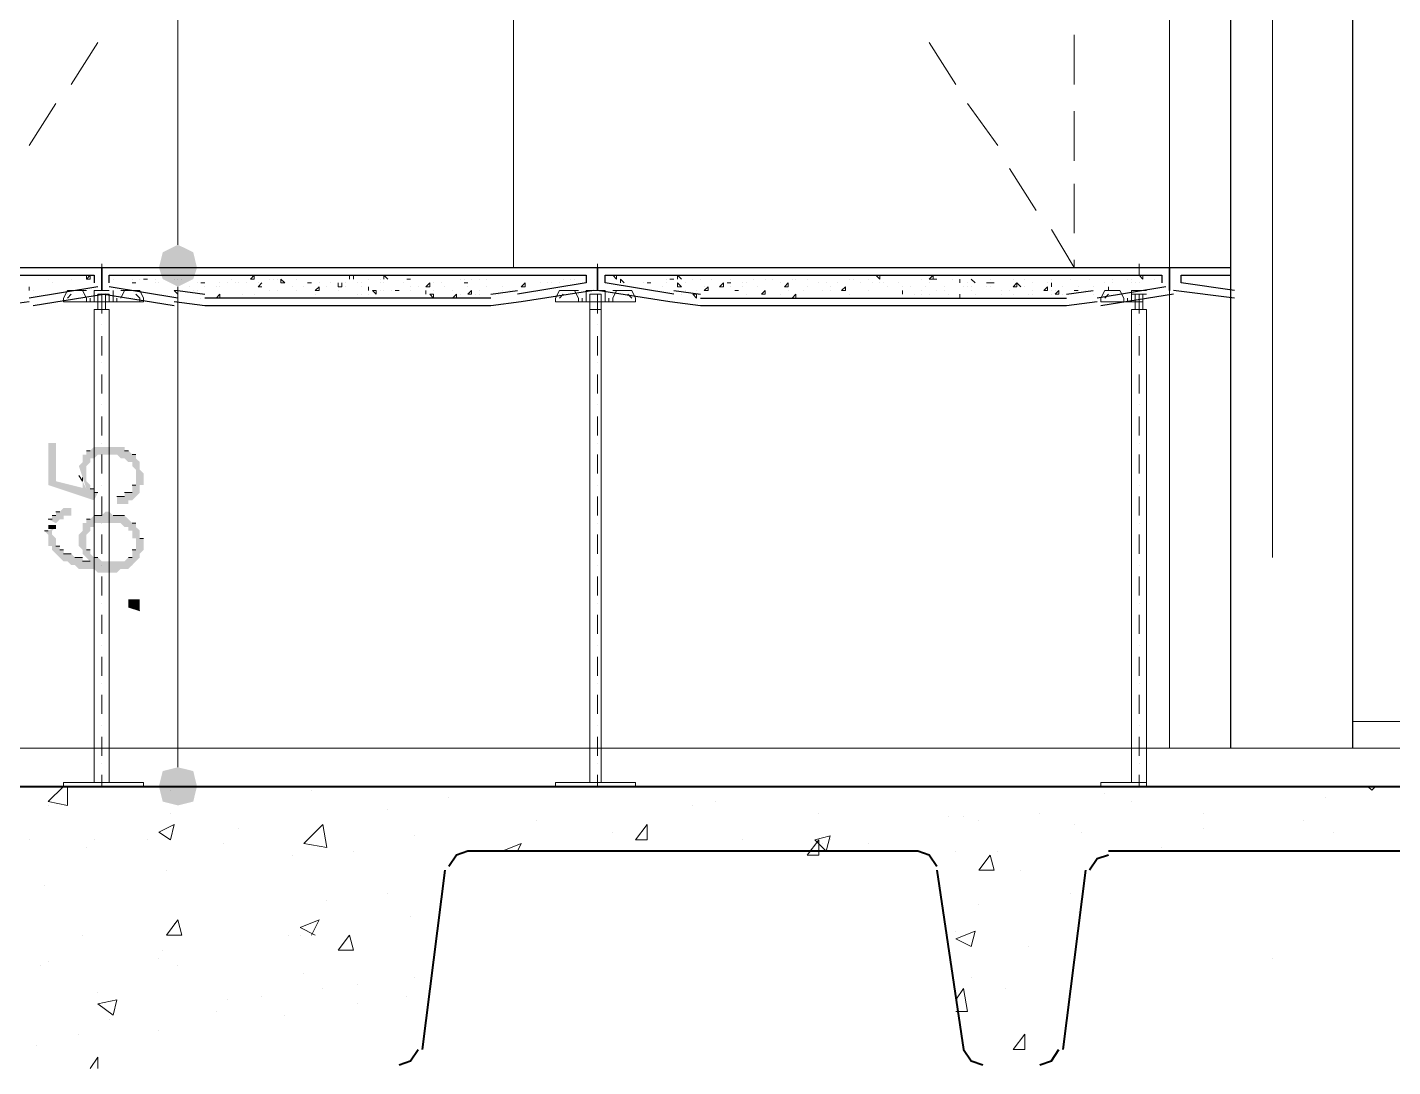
# Model space of a CAD drawing. Header units: millimetres. Extents: x 182 to 575, y -105 to 95.
# Drawn here: x 291.778 to 293.483, y 69.309 to 70.606 of the extents above; entities that cross this region are included whole.
import ezdxf

# ---------------------------------------------------------------- set-up
doc = ezdxf.new("R2010")
doc.units = ezdxf.units.MM
doc.header["$MEASUREMENT"] = 0
doc.layers.add('PDF_Geometry', color=7, linetype='Continuous')
doc.layers.add('PDF_Solid Fills', color=7, linetype='Continuous')

msp = doc.modelspace()

# ---------------------------------------------------------------- hatches: boundary and pattern name
at = {"layer": 'PDF_Solid Fills', "transparency": 33554559}
for points in [[(291.985, 70.3253), (291.9659, 70.3348), (291.9469, 70.3253), (291.9421, 70.3062), (291.9469, 70.292), (291.9659, 70.2824), (291.985, 70.292), (291.9897, 70.3062)], [(291.8516, 70.0301), (291.8469, 70.0396), (291.8469, 70.0312), (291.8135, 70.0396), (291.8135, 70.0872), (291.804, 70.0872), (291.804, 70.0348), (291.8612, 70.0158), (291.8659, 70.0253), (291.8612, 70.0253), (291.8612, 70.0301), (291.8564, 70.0301), (291.8564, 70.0348), (291.8516, 70.0396), (291.8516, 70.0586), (291.8564, 70.0634), (291.8564, 70.0681), (291.8612, 70.0681), (291.8659, 70.0729), (291.8897, 70.0729), (291.8945, 70.0681), (291.8992, 70.0681), (291.904, 70.0634), (291.9088, 70.0634), (291.9088, 70.0586), (291.9135, 70.0539), (291.9135, 70.0348), (291.9088, 70.0348), (291.9088, 70.0253), (291.8992, 70.0253), (291.8992, 70.0205), (291.8897, 70.0205), (291.8897, 70.011), (291.904, 70.011), (291.904, 70.0158), (291.9088, 70.0158), (291.9183, 70.0253), (291.9183, 70.0348), (291.9231, 70.0348), (291.9231, 70.0491), (291.9183, 70.0539), (291.9183, 70.0634), (291.9135, 70.0681), (291.9135, 70.0729), (291.9088, 70.0729), (291.904, 70.0777), (291.8992, 70.0777), (291.8992, 70.0824), (291.8612, 70.0824), (291.8564, 70.0777), (291.8516, 70.0777), (291.8516, 70.0729), (291.8469, 70.0729), (291.8469, 70.0634), (291.8421, 70.0586)], [(291.8088, 69.992), (291.804, 69.992), (291.8135, 69.9872), (291.8183, 69.992), (291.8231, 69.992), (291.8231, 69.9967), (291.8326, 69.9967), (291.8326, 70.0062), (291.8231, 70.0062), (291.8183, 70.0015), (291.8135, 70.0015), (291.8135, 69.9967), (291.8088, 69.9967)], [(291.904, 69.8824), (291.9183, 69.8777), (291.9183, 69.892), (291.904, 69.892)], [(291.9659, 69.6348), (291.985, 69.6396), (291.9897, 69.6586), (291.985, 69.6777), (291.9659, 69.6824), (291.9469, 69.6777), (291.9421, 69.6586), (291.9469, 69.6396)]]:
    msp.add_hatch(color=256, dxfattribs=at).paths.add_polyline_path(points)
h = msp.add_hatch(color=256, dxfattribs=at)
h.paths.add_polyline_path([(291.8516, 69.9539), (291.8516, 69.9729), (291.8564, 69.9777), (291.8564, 69.9824), (291.8612, 69.9824), (291.8612, 69.9872), (291.8945, 69.9872), (291.8992, 69.9824), (291.904, 69.9824), (291.904, 69.9777), (291.9088, 69.9777), (291.9088, 69.9681), (291.9135, 69.9681), (291.9135, 69.9539), (291.9088, 69.9539), (291.9088, 69.9443), (291.904, 69.9443), (291.8992, 69.9396), (291.8707, 69.9396), (291.8659, 69.9443), (291.8612, 69.9443), (291.8564, 69.9491), (291.8564, 69.9539)])
h.paths.add_polyline_path([(291.8469, 69.9777), (291.8421, 69.9729), (291.8421, 69.9586), (291.8469, 69.9539), (291.8469, 69.9491), (291.8516, 69.9443), (291.8564, 69.9396), (291.8469, 69.9396), (291.8469, 69.9443), (291.8373, 69.9443), (291.8326, 69.9491), (291.8231, 69.9491), (291.8231, 69.9539), (291.8183, 69.9539), (291.8183, 69.9586), (291.8135, 69.9586), (291.8135, 69.9681), (291.8088, 69.9729), (291.8088, 69.9777), (291.8135, 69.9824), (291.804, 69.9777), (291.7992, 69.9777), (291.804, 69.9729), (291.804, 69.9586), (291.8088, 69.9586), (291.8088, 69.9539), (291.8135, 69.9491), (291.8183, 69.9443), (291.8231, 69.9396), (291.8278, 69.9396), (291.8326, 69.9348), (291.8373, 69.9348), (291.8421, 69.9301), (291.8612, 69.9301), (291.8659, 69.9253), (291.8897, 69.9253), (291.8945, 69.9301), (291.904, 69.9301), (291.9088, 69.9348), (291.9135, 69.9396), (291.9183, 69.9443), (291.9183, 69.9491), (291.9231, 69.9539), (291.9231, 69.9681), (291.9183, 69.9681), (291.9183, 69.9777), (291.9135, 69.9824), (291.9135, 69.9872), (291.9088, 69.9872), (291.904, 69.992), (291.8992, 69.9967), (291.885, 69.9967), (291.8802, 70.0015), (291.8754, 70.0015), (291.8707, 69.9967), (291.8612, 69.9967), (291.8564, 69.992), (291.8516, 69.992), (291.8516, 69.9872), (291.8469, 69.9872)], flags=0)

# ---------------------------------------------------------------- linework, layer by layer
at = {"layer": 'PDF_Geometry', "lineweight": 13}
for points in [[(293.204, 73.3586), (293.204, 69.7062)], [(291.9659, 70.3348), (291.9659, 70.3586), (291.9659, 73.1586), (291.9659, 73.1824), (291.9659, 73.1586), (291.9659, 73.1062)], [(293.3326, 69.9443), (293.3326, 70.9443)], [(293.085, 70.5967), (293.085, 70.5348)], [(291.8326, 70.5348), (291.8659, 70.5872)], [(292.9373, 70.5348), (292.904, 70.5872)], [(291.7802, 70.4586), (291.8135, 70.511)], [(292.9897, 70.4586), (292.9516, 70.511)], [(293.085, 70.5015), (293.085, 70.4396)], [(293.0373, 70.3777), (293.004, 70.4301)], [(293.085, 70.411), (293.085, 70.3491)], [(293.085, 70.3158), (293.085, 70.3062), (293.0564, 70.3539)], [(291.8135, 70.3062), (292.0659, 70.3062)], [(291.8707, 70.311), (291.8707, 70.2967)], [(292.1897, 70.3062), (292.4373, 70.3062)], [(292.4897, 70.311), (292.4897, 70.2967)], [(292.5659, 70.3062), (292.8135, 70.3062)], [(292.9373, 70.3062), (293.204, 70.3062)], [(293.1659, 70.311), (293.1659, 70.2967)], [(291.7802, 70.2967), (291.7802, 70.2967)], [(291.7802, 70.2967), (291.7802, 70.2967)], [(291.804, 70.2967), (291.804, 70.2967)], [(291.804, 70.292), (291.804, 70.292)], [(291.8183, 70.2967), (291.8183, 70.2967)], [(291.8326, 70.2967), (291.8326, 70.2967)], [(291.8326, 70.292), (291.8326, 70.292)], [(291.8373, 70.2967), (291.8373, 70.2967)], [(291.8516, 70.2967), (291.8516, 70.292), (291.8564, 70.2967)], [(291.8564, 70.2967), (291.8564, 70.2967)], [(291.8612, 70.292), (291.8612, 70.292)], [(291.885, 70.2967), (291.885, 70.2967)], [(291.885, 70.292), (291.885, 70.292)], [(291.904, 70.2967), (291.904, 70.2967)], [(291.9088, 70.292), (291.9088, 70.292)], [(291.9183, 70.292), (291.9183, 70.292)], [(291.9278, 70.292), (291.9278, 70.292)], [(291.9373, 70.292), (291.9373, 70.292)], [(291.9469, 70.2967), (291.9469, 70.2967)], [(291.9516, 70.2967), (291.9516, 70.2967)], [(291.9612, 70.292), (291.9612, 70.292)], [(291.9659, 70.292), (291.9659, 70.292)], [(291.9707, 70.292), (291.9707, 70.292)], [(291.9802, 70.2967), (291.9802, 70.2967)], [(291.985, 70.2967), (291.985, 70.2967)], [(292.0088, 70.2967), (292.0088, 70.2967)], [(292.0231, 70.2967), (292.0231, 70.2967)], [(292.0231, 70.2967), (292.0231, 70.2967)], [(292.0278, 70.2967), (292.0231, 70.2967)], [(292.0326, 70.292), (292.0326, 70.292)], [(292.0612, 70.292), (292.0612, 70.292)], [(292.0612, 70.292), (292.0612, 70.292)], [(292.0802, 70.292), (292.0802, 70.292)], [(292.085, 70.292), (292.085, 70.292)], [(292.0897, 70.292), (292.0897, 70.292)], [(292.0945, 70.2967), (292.0945, 70.2967)], [(292.104, 70.2967), (292.104, 70.2967)], [(292.1088, 70.2967), (292.1088, 70.2967)], [(292.1088, 70.2967), (292.1088, 70.2967)], [(292.1088, 70.2967), (292.1088, 70.2967)], [(292.1135, 70.2967), (292.1135, 70.2967)], [(292.1135, 70.292), (292.1135, 70.292)], [(292.1802, 70.292), (292.1802, 70.2967), (292.185, 70.2967), (292.185, 70.292)], [(292.204, 70.292), (292.204, 70.292)], [(292.2183, 70.2967), (292.2183, 70.2967)], [(292.2183, 70.292), (292.2183, 70.292)], [(292.2231, 70.292), (292.2231, 70.2967), (292.2278, 70.292)], [(292.2231, 70.292), (292.2231, 70.292)], [(292.2373, 70.2967), (292.2373, 70.2967)], [(292.2421, 70.2967), (292.2421, 70.2967)], [(292.2516, 70.292), (292.2516, 70.292)], [(292.2564, 70.292), (292.2564, 70.292)], [(292.2802, 70.2967), (292.2802, 70.2967)], [(292.3183, 70.292), (292.3183, 70.292)], [(292.3183, 70.292), (292.3183, 70.292)], [(292.3231, 70.292), (292.3231, 70.292)], [(292.3326, 70.292), (292.3326, 70.292)], [(292.3421, 70.292), (292.3421, 70.292)], [(292.3516, 70.2967), (292.3516, 70.2967)], [(292.3516, 70.292), (292.3516, 70.292)], [(292.3707, 70.2967), (292.3707, 70.2967)], [(292.3802, 70.2967), (292.3802, 70.2967)], [(292.4135, 70.2967), (292.4135, 70.2967)], [(292.4421, 70.2967), (292.4421, 70.2967)], [(292.4421, 70.2967), (292.4421, 70.2967)], [(292.4469, 70.2967), (292.4469, 70.2967)], [(292.4469, 70.2967), (292.4469, 70.2967)], [(292.4469, 70.292), (292.4469, 70.292)], [(292.4564, 70.292), (292.4564, 70.292)], [(292.4612, 70.292), (292.4612, 70.292)], [(292.4707, 70.2967), (292.4707, 70.2967)], [(292.5088, 70.2967), (292.5088, 70.2967)], [(292.5183, 70.2872), (292.5183, 70.292), (292.5231, 70.2872)], [(292.5373, 70.2967), (292.5373, 70.2967)], [(292.5754, 70.2967), (292.5754, 70.2967)], [(292.5754, 70.292), (292.5754, 70.292)], [(292.585, 70.292), (292.585, 70.292)], [(292.5897, 70.292), (292.5897, 70.2967), (292.5945, 70.292)], [(292.5897, 70.292), (292.5897, 70.292)], [(292.5993, 70.2967), (292.5993, 70.2967)], [(292.604, 70.2967), (292.604, 70.2967)], [(292.6088, 70.292), (292.6088, 70.292)], [(292.6183, 70.292), (292.6183, 70.292)], [(292.6278, 70.2967), (292.6278, 70.2967)], [(292.6326, 70.292), (292.6326, 70.292)], [(292.6373, 70.2967), (292.6373, 70.2967)], [(292.6564, 70.292), (292.6564, 70.292)], [(292.685, 70.292), (292.685, 70.292)], [(292.6992, 70.292), (292.6992, 70.292)], [(292.6992, 70.292), (292.6992, 70.292)], [(292.7088, 70.292), (292.7088, 70.292)], [(292.7278, 70.2967), (292.7278, 70.2967)], [(292.7278, 70.2967), (292.7278, 70.2967)], [(292.7326, 70.292), (292.7326, 70.292)], [(292.7373, 70.292), (292.7373, 70.292)], [(292.7516, 70.292), (292.7516, 70.292)], [(292.7707, 70.2967), (292.7707, 70.2967)], [(292.785, 70.2967), (292.785, 70.2967)], [(292.804, 70.292), (292.804, 70.292)], [(292.8088, 70.292), (292.8088, 70.292)], [(292.8278, 70.292), (292.8278, 70.292)], [(292.8373, 70.2967), (292.8373, 70.2967)], [(292.8373, 70.2967), (292.8373, 70.2967)], [(292.8564, 70.2967), (292.8564, 70.2967)], [(292.8707, 70.2967), (292.8707, 70.2967)], [(292.8707, 70.2967), (292.8707, 70.2967)], [(292.8707, 70.2967), (292.8707, 70.2967)], [(292.8945, 70.292), (292.8945, 70.292)], [(292.8993, 70.2967), (292.8993, 70.2967)], [(292.8993, 70.2967), (292.904, 70.2967)], [(292.904, 70.2967), (292.904, 70.2967)], [(292.9088, 70.2967), (292.9088, 70.2967)], [(292.9135, 70.292), (292.9135, 70.292)], [(292.9278, 70.2967), (292.9278, 70.2967)], [(292.9326, 70.292), (292.9326, 70.292)], [(292.9564, 70.2967), (292.9564, 70.2967)], [(292.9564, 70.292), (292.9564, 70.292)], [(292.9802, 70.2967), (292.9802, 70.2967)], [(292.9802, 70.292), (292.9802, 70.292)], [(293.0088, 70.2967), (293.0088, 70.2967)], [(293.0088, 70.292), (293.0088, 70.292)], [(293.0231, 70.2967), (293.0231, 70.2967)], [(293.0231, 70.292), (293.0231, 70.292)], [(293.0421, 70.2967), (293.0421, 70.2967)], [(293.0516, 70.2967), (293.0516, 70.2967)], [(293.0564, 70.292), (293.0564, 70.292)], [(293.0754, 70.2967), (293.0754, 70.2967)], [(293.0802, 70.292), (293.0802, 70.292)], [(293.085, 70.2967), (293.085, 70.2967)], [(293.104, 70.292), (293.104, 70.292)], [(293.1326, 70.292), (293.1326, 70.292)], [(293.1516, 70.292), (293.1516, 70.292)], [(293.1564, 70.292), (293.1564, 70.292)], [(293.1754, 70.2967), (293.1754, 70.2967)], [(293.185, 70.2967), (293.185, 70.2967)], [(293.185, 70.292), (293.185, 70.292)], [(293.185, 70.292), (293.185, 70.292)], [(293.185, 70.292), (293.185, 70.292)], [(291.7802, 70.2824), (291.7802, 70.2824)], [(291.7802, 70.2777), (291.7802, 70.2777)], [(291.785, 70.2777), (291.785, 70.2777)], [(291.8088, 70.2872), (291.8088, 70.2872)], [(291.8707, 70.2872), (291.8707, 70.2872)], [(291.8707, 70.2729), (291.8707, 70.2491)], [(291.9088, 70.2872), (291.9135, 70.2872)], [(291.9135, 70.2872), (291.9135, 70.2872)], [(291.9373, 70.2872), (291.9373, 70.2872)], [(291.9421, 70.2872), (291.9421, 70.2872)], [(291.9659, 70.2824), (291.9659, 70.2586), (291.9659, 69.7062), (291.9659, 69.6824)], [(291.9659, 70.2777), (291.9659, 70.2777)], [(291.9802, 70.2824), (291.9802, 70.2824)], [(291.985, 70.2777), (291.985, 70.2777)], [(291.9897, 70.2872), (291.9897, 70.2872)], [(291.9897, 70.2777), (291.9897, 70.2777)], [(291.9945, 70.2872), (291.9993, 70.2872)], [(291.9945, 70.2872), (291.9945, 70.2872)], [(291.9993, 70.2872), (291.9993, 70.2872)], [(291.9993, 70.2824), (291.9993, 70.2824)], [(292.0135, 70.2824), (292.0135, 70.2824)], [(292.0135, 70.2682), (292.0183, 70.2729), (292.0183, 70.2682)], [(292.0183, 70.2872), (292.0183, 70.2872)], [(292.0183, 70.2824), (292.0183, 70.2824)], [(292.0278, 70.2872), (292.0278, 70.2872)], [(292.0373, 70.2872), (292.0373, 70.2872)], [(292.0421, 70.2872), (292.0421, 70.2872)], [(292.0421, 70.2872), (292.0421, 70.2872)], [(292.0469, 70.2729), (292.0469, 70.2729)], [(292.0516, 70.2872), (292.0516, 70.2872)], [(292.0612, 70.2729), (292.0612, 70.2729)], [(292.0707, 70.2824), (292.0659, 70.2824), (292.0707, 70.2872)], [(292.0659, 70.2872), (292.0659, 70.2872)], [(292.0707, 70.2872), (292.0707, 70.2872)], [(292.0707, 70.2824), (292.0707, 70.2824)], [(292.0802, 70.2777), (292.0802, 70.2777)], [(292.0897, 70.2777), (292.0897, 70.2777)], [(292.0897, 70.2777), (292.0897, 70.2777)], [(292.0993, 70.2872), (292.0993, 70.2872)], [(292.1088, 70.2824), (292.1088, 70.2824)], [(292.1135, 70.2777), (292.1135, 70.2777)], [(292.1231, 70.2824), (292.1231, 70.2824)], [(292.1326, 70.2872), (292.1326, 70.2872)], [(292.1373, 70.2729), (292.1373, 70.2729)], [(292.1421, 70.2872), (292.1421, 70.2872)], [(292.1421, 70.2824), (292.1421, 70.2824)], [(292.1421, 70.2824), (292.1421, 70.2824)], [(292.1516, 70.2824), (292.1516, 70.2824)], [(292.1564, 70.2872), (292.1564, 70.2872)], [(292.1707, 70.2872), (292.1707, 70.2824), (292.1659, 70.2824), (292.1659, 70.2872)], [(292.1659, 70.2872), (292.1659, 70.2872)], [(292.1659, 70.2872), (292.1659, 70.2872)], [(292.1659, 70.2777), (292.1659, 70.2777)], [(292.1754, 70.2872), (292.1754, 70.2872)], [(292.1754, 70.2824), (292.1754, 70.2824)], [(292.1897, 70.2872), (292.1897, 70.2872)], [(292.1897, 70.2729), (292.1897, 70.2729)], [(292.1945, 70.2872), (292.1945, 70.2872)], [(292.1945, 70.2824), (292.1945, 70.2824)], [(292.1945, 70.2729), (292.1945, 70.2729)], [(292.204, 70.2824), (292.204, 70.2824)], [(292.204, 70.2777), (292.204, 70.2777)], [(292.204, 70.2729), (292.204, 70.2729)], [(292.2183, 70.2872), (292.2183, 70.2872)], [(292.2183, 70.2777), (292.2183, 70.2777)], [(292.2231, 70.2872), (292.2231, 70.2872)], [(292.2231, 70.2777), (292.2231, 70.2777)], [(292.2326, 70.2777), (292.2326, 70.2777)], [(292.2326, 70.2777), (292.2326, 70.2777)], [(292.2421, 70.2777), (292.2421, 70.2777)], [(292.2421, 70.2777), (292.2421, 70.2777)], [(292.2469, 70.2872), (292.2469, 70.2872)], [(292.2564, 70.2824), (292.2564, 70.2824)], [(292.2564, 70.2777), (292.2564, 70.2777)], [(292.2659, 70.2824), (292.2659, 70.2824)], [(292.2659, 70.2824), (292.2659, 70.2824)], [(292.2659, 70.2824), (292.2659, 70.2824)], [(292.2754, 70.2824), (292.2754, 70.2824)], [(292.2754, 70.2729), (292.2754, 70.2729)], [(292.285, 70.2872), (292.285, 70.2872)], [(292.285, 70.2777), (292.285, 70.2777)], [(292.2945, 70.2872), (292.2945, 70.2872)], [(292.2945, 70.2872), (292.2945, 70.2872)], [(292.2992, 70.2824), (292.2992, 70.2824)], [(292.3088, 70.2777), (292.3088, 70.2777)], [(292.3183, 70.2729), (292.3183, 70.2729)], [(292.3183, 70.2729), (292.3183, 70.2729)], [(292.3278, 70.2872), (292.3278, 70.2872)], [(292.3278, 70.2824), (292.3278, 70.2824)], [(292.3373, 70.2729), (292.3373, 70.2729)], [(292.3373, 70.2729), (292.3373, 70.2729)], [(292.3421, 70.2777), (292.3421, 70.2777)], [(292.3421, 70.2729), (292.3421, 70.2729)], [(292.3516, 70.2824), (292.3516, 70.2824)], [(292.3659, 70.2729), (292.3659, 70.2729)], [(292.3707, 70.2824), (292.3707, 70.2824)], [(292.3707, 70.2777), (292.3707, 70.2777)], [(292.3707, 70.2777), (292.3707, 70.2777)], [(292.3802, 70.2777), (292.3802, 70.2777)], [(292.3802, 70.2777), (292.3802, 70.2777)], [(292.3945, 70.2824), (292.3945, 70.2824)], [(292.3993, 70.2824), (292.3993, 70.2824)], [(292.3993, 70.2824), (292.3993, 70.2824)], [(292.4183, 70.2872), (292.4183, 70.2872)], [(292.4278, 70.2872), (292.4278, 70.2872)], [(292.4326, 70.2872), (292.4326, 70.2872)], [(292.4421, 70.2872), (292.4421, 70.2872)], [(292.4897, 70.2872), (292.4897, 70.2872)], [(292.4897, 70.2729), (292.4897, 70.2491)], [(292.5183, 70.2872), (292.5183, 70.2872)], [(292.5469, 70.2872), (292.5469, 70.2872)], [(292.5564, 70.2872), (292.5564, 70.2872)], [(292.5564, 70.2872), (292.5564, 70.2872)], [(292.5707, 70.2824), (292.5707, 70.2824)], [(292.5754, 70.2872), (292.5754, 70.2872)], [(292.5945, 70.2729), (292.5945, 70.2729)], [(292.5993, 70.2872), (292.5993, 70.2872)], [(292.5993, 70.2777), (292.5993, 70.2777)], [(292.6088, 70.2729), (292.6088, 70.2729)], [(292.6135, 70.2777), (292.6135, 70.2777)], [(292.6231, 70.2824), (292.6231, 70.2824)], [(292.6278, 70.2777), (292.6278, 70.2777)], [(292.6421, 70.2824), (292.6421, 70.2824)], [(292.6516, 70.2872), (292.6516, 70.2872)], [(292.6564, 70.2872), (292.6564, 70.2872)], [(292.6564, 70.2824), (292.6564, 70.2824)], [(292.6612, 70.2777), (292.6612, 70.2777)], [(292.6612, 70.2777), (292.6659, 70.2777)], [(292.6659, 70.2777), (292.6659, 70.2777)], [(292.6707, 70.2872), (292.6707, 70.2872)], [(292.6707, 70.2824), (292.6707, 70.2824)], [(292.6754, 70.2872), (292.6754, 70.2872)], [(292.6754, 70.2729), (292.6754, 70.2729)], [(292.6897, 70.2824), (292.6897, 70.2824)], [(292.6992, 70.2777), (292.6992, 70.2777)], [(292.7183, 70.2872), (292.7183, 70.2872)], [(292.7183, 70.2729), (292.7183, 70.2729)], [(292.7278, 70.2777), (292.7278, 70.2777)], [(292.7373, 70.2729), (292.7373, 70.2729)], [(292.7469, 70.2777), (292.7469, 70.2777)], [(292.7516, 70.2824), (292.7516, 70.2824)], [(292.7659, 70.2872), (292.7659, 70.2872)], [(292.7707, 70.2777), (292.7707, 70.2777)], [(292.7754, 70.2872), (292.7754, 70.2872)], [(292.7802, 70.2824), (292.7802, 70.2824)], [(292.7802, 70.2777), (292.7802, 70.2777)], [(292.7897, 70.2872), (292.7897, 70.2872)], [(292.7993, 70.2824), (292.7993, 70.2824)], [(292.804, 70.2729), (292.804, 70.2729)], [(292.8183, 70.2872), (292.8183, 70.2872)], [(292.8278, 70.2777), (292.8278, 70.2777)], [(292.8326, 70.2872), (292.8326, 70.2872)], [(292.8421, 70.2872), (292.8421, 70.2872)], [(292.8469, 70.2872), (292.8469, 70.2872)], [(292.8516, 70.2824), (292.8516, 70.2824)], [(292.8659, 70.2872), (292.8659, 70.2872)], [(292.8707, 70.2824), (292.8707, 70.2824)], [(292.8707, 70.2777), (292.8707, 70.2777)], [(292.8802, 70.2824), (292.8802, 70.2824)], [(292.885, 70.2729), (292.885, 70.2729)], [(292.8945, 70.2777), (292.8945, 70.2777)], [(292.8945, 70.2729), (292.8945, 70.2729)], [(292.8993, 70.2824), (292.8993, 70.2824)], [(292.904, 70.2872), (292.904, 70.2872)], [(292.904, 70.2729), (292.904, 70.2729)], [(292.9135, 70.2777), (292.9135, 70.2777)], [(292.9231, 70.2824), (292.9231, 70.2824)], [(292.9231, 70.2777), (292.9231, 70.2777)], [(292.9278, 70.2729), (292.9278, 70.2729)], [(292.9421, 70.2872), (292.9421, 70.2872)], [(292.9421, 70.2729), (292.9421, 70.2729)], [(292.9469, 70.2824), (292.9469, 70.2824)], [(292.9516, 70.2872), (292.9516, 70.2872)], [(292.9516, 70.2824), (292.9516, 70.2824)], [(292.9564, 70.2824), (292.9564, 70.2824)], [(292.9564, 70.2777), (292.9564, 70.2777)], [(292.9612, 70.2729), (292.9612, 70.2729)], [(292.9754, 70.2872), (292.9754, 70.2872)], [(292.9754, 70.2824), (292.9754, 70.2824)], [(292.9802, 70.2872), (292.9802, 70.2872)], [(292.9802, 70.2824), (292.9802, 70.2824)], [(292.985, 70.2872), (292.985, 70.2872)], [(292.9945, 70.2777), (292.9945, 70.2777)], [(292.9945, 70.2729), (292.9945, 70.2729)], [(293.004, 70.2777), (293.004, 70.2777)], [(293.0135, 70.2824), (293.0135, 70.2872), (293.0088, 70.2824), (293.0135, 70.2824), (293.0135, 70.2872), (293.0183, 70.2824)], [(293.0088, 70.2824), (293.0088, 70.2824)], [(293.0088, 70.2729), (293.0088, 70.2729)], [(293.0135, 70.2824), (293.0135, 70.2824)], [(293.0231, 70.2824), (293.0231, 70.2824)], [(293.0278, 70.2729), (293.0278, 70.2729)], [(293.0326, 70.2872), (293.0326, 70.2872)], [(293.0326, 70.2777), (293.0326, 70.2777)], [(293.0326, 70.2729), (293.0326, 70.2729)], [(293.0516, 70.2872), (293.0516, 70.2872)], [(293.0564, 70.2824), (293.0564, 70.2824)], [(293.0564, 70.2777), (293.0564, 70.2777)], [(293.0564, 70.2729), (293.0564, 70.2729)], [(293.0612, 70.2777), (293.0612, 70.2777)], [(293.0707, 70.2824), (293.0707, 70.2824)], [(293.0707, 70.2729), (293.0707, 70.2729)], [(293.085, 70.2777), (293.085, 70.2777)], [(293.085, 70.2777), (293.085, 70.2777)], [(293.0897, 70.2777), (293.085, 70.2777)], [(293.085, 70.2777), (293.085, 70.2777)], [(293.085, 70.2777), (293.085, 70.2777)], [(293.0897, 70.2824), (293.0897, 70.2824)], [(293.0992, 70.2777), (293.0992, 70.2777)], [(293.1088, 70.2824), (293.1088, 70.2824)], [(293.1088, 70.2729), (293.1088, 70.2729)], [(293.1231, 70.2872), (293.1231, 70.2872)], [(293.1278, 70.2824), (293.1278, 70.2824)], [(293.1278, 70.2777), (293.1278, 70.2777)], [(293.1326, 70.2872), (293.1326, 70.2872)], [(293.1326, 70.2872), (293.1326, 70.2872)], [(293.1564, 70.2872), (293.1564, 70.2872)], [(293.1612, 70.2872), (293.1612, 70.2872)], [(293.1659, 70.2872), (293.1659, 70.2872)], [(293.1659, 70.2729), (293.1659, 70.2491)], [(291.9945, 70.2682), (291.9945, 70.2682)], [(292.0231, 70.2682), (292.0231, 70.2682)], [(292.0278, 70.2682), (292.0278, 70.2682)], [(292.0278, 70.2682), (292.0278, 70.2682)], [(292.0278, 70.2682), (292.0278, 70.2682)], [(292.0373, 70.2682), (292.0373, 70.2682)], [(292.1612, 70.2682), (292.1612, 70.2682)], [(292.1659, 70.2682), (292.1659, 70.2682)], [(292.204, 70.2682), (292.204, 70.2682)], [(292.2945, 70.2682), (292.2945, 70.2682)], [(292.304, 70.2682), (292.304, 70.2682)], [(292.3469, 70.2682), (292.3469, 70.2682)], [(292.3469, 70.2682), (292.3469, 70.2682)], [(292.3564, 70.2682), (292.3564, 70.2682)], [(292.3564, 70.2682), (292.3564, 70.2682)], [(292.6183, 70.2682), (292.6183, 70.2682)], [(292.6516, 70.2682), (292.6516, 70.2682)], [(292.685, 70.2682), (292.685, 70.2682)], [(292.685, 70.2682), (292.685, 70.2682)], [(292.6897, 70.2682), (292.6897, 70.2682)], [(292.7088, 70.2682), (292.7088, 70.2682)], [(292.7183, 70.2682), (292.7183, 70.2682)], [(292.7516, 70.2682), (292.7516, 70.2682)], [(292.7516, 70.2682), (292.7516, 70.2682)], [(292.7707, 70.2682), (292.7707, 70.2682)], [(292.7707, 70.2682), (292.7707, 70.2682)], [(292.7754, 70.2682), (292.7754, 70.2682)], [(292.8516, 70.2682), (292.8516, 70.2682)], [(292.8659, 70.2682), (292.8659, 70.2682)], [(292.9326, 70.2682), (292.9326, 70.2682)], [(293.0135, 70.2682), (293.0135, 70.2682)], [(293.0135, 70.2682), (293.0183, 70.2682)], [(291.8707, 70.2348), (291.8707, 70.2348)], [(291.8707, 70.2205), (291.8707, 70.1967)], [(292.4897, 70.2348), (292.4897, 70.2348)], [(292.4897, 70.2205), (292.4897, 70.1967)], [(293.1659, 70.2348), (293.1659, 70.2348)], [(293.1659, 70.2205), (293.1659, 70.1967)], [(291.8707, 70.1872), (291.8707, 70.1872)], [(292.4897, 70.1872), (292.4897, 70.1872)], [(293.1659, 70.1872), (293.1659, 70.1872)], [(291.8707, 70.1729), (291.8707, 70.1491)], [(292.4897, 70.1729), (292.4897, 70.1491)], [(293.1659, 70.1729), (293.1659, 70.1491)], [(291.8707, 70.1348), (291.8707, 70.1348)], [(292.4897, 70.1348), (292.4897, 70.1348)], [(293.1659, 70.1348), (293.1659, 70.1348)], [(291.8707, 70.1205), (291.8707, 70.0967)], [(292.4897, 70.1205), (292.4897, 70.0967)], [(293.1659, 70.1205), (293.1659, 70.0967)], [(291.8707, 70.0872), (291.8707, 70.0872)], [(292.4897, 70.0872), (292.4897, 70.0872)], [(293.1659, 70.0872), (293.1659, 70.0872)], [(291.8516, 70.0777), (291.8564, 70.0777), (291.8516, 70.0777)], [(291.8707, 70.0729), (291.8707, 70.0491)], [(291.904, 70.0777), (291.8992, 70.0777), (291.904, 70.0777)], [(291.9135, 70.0729), (291.9088, 70.0729), (291.9135, 70.0729)], [(292.4897, 70.0729), (292.4897, 70.0491)], [(293.1659, 70.0729), (293.1659, 70.0491)], [(291.8421, 70.0467), (291.8469, 70.0396), (291.8469, 70.0443)], [(291.8707, 70.0348), (291.8707, 70.0348)], [(291.9088, 70.0348), (291.9135, 70.0348), (291.9088, 70.0348)], [(292.4897, 70.0348), (292.4897, 70.0348)], [(293.1659, 70.0348), (293.1659, 70.0348)], [(291.8612, 70.0301), (291.8564, 70.0301), (291.8612, 70.0301)], [(291.8659, 70.0253), (291.8612, 70.0253), (291.8659, 70.0253)], [(291.8707, 70.0205), (291.8707, 69.9967)], [(291.8897, 70.0205), (291.8992, 70.0205), (291.8897, 70.0205)], [(291.8992, 70.0253), (291.9088, 70.0253), (291.8992, 70.0253)], [(292.4897, 70.0205), (292.4897, 69.9967)], [(293.1659, 70.0205), (293.1659, 69.9967)], [(291.8135, 70.0015), (291.8183, 70.0015), (291.8135, 70.0015)], [(291.804, 69.992), (291.8088, 69.992), (291.804, 69.992)], [(291.8088, 69.9967), (291.8135, 69.9967), (291.8088, 69.9967)], [(291.8516, 69.992), (291.8564, 69.992), (291.8516, 69.992)], [(291.8612, 69.9967), (291.8707, 69.9967), (291.8612, 69.9967)], [(291.8707, 69.9872), (291.8707, 69.9872)], [(291.8992, 69.9967), (291.885, 69.9967), (291.8992, 69.9967)], [(291.9135, 69.9872), (291.9088, 69.9872), (291.9135, 69.9872)], [(292.4897, 69.9872), (292.4897, 69.9872)], [(293.1659, 69.9872), (293.1659, 69.9872)], [(291.7992, 69.9777), (291.804, 69.9777), (291.7992, 69.9777)], [(291.8707, 69.9729), (291.8707, 69.9491)], [(291.9231, 69.9681), (291.9183, 69.9681), (291.9231, 69.9681)], [(292.4897, 69.9729), (292.4897, 69.9491)], [(293.1659, 69.9729), (293.1659, 69.9491)], [(291.8183, 69.9586), (291.8135, 69.9586), (291.8183, 69.9586)], [(291.8231, 69.9539), (291.8183, 69.9539), (291.8231, 69.9539)], [(291.8326, 69.9491), (291.8231, 69.9491), (291.8326, 69.9491)], [(291.8564, 69.9539), (291.8516, 69.9539), (291.8564, 69.9539)], [(291.9088, 69.9539), (291.9135, 69.9539), (291.9088, 69.9539)], [(291.8469, 69.9443), (291.8373, 69.9443), (291.8469, 69.9443)], [(291.8564, 69.9396), (291.8469, 69.9396), (291.8564, 69.9396)], [(291.8659, 69.9443), (291.8612, 69.9443), (291.8659, 69.9443)], [(291.8707, 69.9348), (291.8707, 69.9348)], [(291.904, 69.9443), (291.9088, 69.9443), (291.904, 69.9443)], [(292.4897, 69.9348), (292.4897, 69.9348)], [(293.1659, 69.9348), (293.1659, 69.9348)], [(291.8707, 69.9205), (291.8707, 69.8967)], [(292.4897, 69.9205), (292.4897, 69.8967)], [(293.1659, 69.9205), (293.1659, 69.8967)], [(291.8707, 69.8872), (291.8707, 69.8872)], [(291.9183, 69.8777), (291.904, 69.8824), (291.9183, 69.8777)], [(292.4897, 69.8872), (292.4897, 69.8872)], [(293.1659, 69.8872), (293.1659, 69.8872)], [(291.8707, 69.8729), (291.8707, 69.8491)], [(292.4897, 69.8729), (292.4897, 69.8491)], [(293.1659, 69.8729), (293.1659, 69.8491)], [(291.8707, 69.8348), (291.8707, 69.8348)], [(292.4897, 69.8348), (292.4897, 69.8348)], [(293.1659, 69.8348), (293.1659, 69.8348)], [(291.8707, 69.8205), (291.8707, 69.7967)], [(292.4897, 69.8205), (292.4897, 69.7967)], [(293.1659, 69.8205), (293.1659, 69.7967)], [(291.8707, 69.7872), (291.8707, 69.7872)], [(292.4897, 69.7872), (292.4897, 69.7872)], [(293.1659, 69.7872), (293.1659, 69.7872)], [(291.8707, 69.7729), (291.8707, 69.7491)], [(292.4897, 69.7729), (292.4897, 69.7491)], [(293.1659, 69.7729), (293.1659, 69.7491)], [(291.8707, 69.7348), (291.8707, 69.7348)], [(292.4897, 69.7348), (292.4897, 69.7348)], [(293.1659, 69.7348), (293.1659, 69.7348)], [(293.4326, 69.7396), (298.704, 69.7396)], [(291.8707, 69.7205), (291.8707, 69.6967)], [(292.4897, 69.7205), (292.4897, 69.6967)], [(293.1659, 69.7205), (293.1659, 69.6967)], [(280.2993, 69.7062), (299.304, 69.7062)], [(291.8707, 69.6872), (291.8707, 69.6872)], [(292.4897, 69.6872), (292.4897, 69.6872)], [(293.1659, 69.6872), (293.1659, 69.6872)], [(291.8707, 69.6729), (291.8707, 69.6586)], [(291.9659, 69.6586), (291.8754, 69.6586)], [(292.4897, 69.6729), (292.4897, 69.6586)], [(293.1659, 69.6729), (293.1659, 69.6586)], [(293.3326, 69.4443), (293.3326, 69.4443)]]:
    msp.add_lwpolyline(points, dxfattribs=at)
at = {"layer": 'PDF_Geometry', "lineweight": 20}
for points in [[(291.5564, 70.3062), (291.5564, 72.4491), (293.204, 72.4491), (293.204, 70.3062)], [(292.4707, 70.2634), (292.4707, 70.2682)], [(292.504, 70.2634), (292.504, 70.2682)], [(291.8231, 69.6586), (291.9231, 69.6586), (291.8231, 69.6586), (291.9231, 69.6586), (291.9231, 69.6634), (291.8231, 69.6634), (291.8231, 69.6586), (291.9231, 69.6586)], [(291.9231, 69.6586), (291.9231, 69.6634), (291.8231, 69.6634), (291.8231, 69.6586), (291.9231, 69.6586), (291.8231, 69.6586)], [(292.4373, 69.6586), (292.5373, 69.6586), (292.4373, 69.6586), (292.5373, 69.6586), (292.5373, 69.6634), (292.4373, 69.6634), (292.4373, 69.6586), (292.5373, 69.6586)], [(292.5373, 69.6586), (292.5373, 69.6634), (292.4373, 69.6634), (292.4373, 69.6586), (292.5373, 69.6586), (292.4373, 69.6586)]]:
    msp.add_lwpolyline(points, close=True, dxfattribs=at)
for points in [[(292.385, 72.4491), (292.385, 70.3062)], [(291.8516, 70.2634), (291.8516, 70.2682), (291.8469, 70.2777), (291.8278, 70.2777), (291.8516, 70.2777), (291.8278, 70.2777), (291.8231, 70.2682), (291.8231, 70.2634), (291.9231, 70.2634)], [(291.8278, 70.2777), (291.8231, 70.2682)], [(291.8278, 70.2777), (291.8278, 70.2777)], [(291.8326, 70.2729), (291.8278, 70.2682)], [(291.8278, 70.2729), (291.8278, 70.2729)], [(291.8469, 70.2777), (291.8516, 70.2682), (291.8469, 70.2777)], [(291.8469, 70.2729), (291.8469, 70.2729)], [(291.8516, 70.2777), (291.8516, 70.2777)], [(291.8612, 70.2777), (291.8802, 70.2777), (291.8612, 70.2777), (291.8612, 70.2634), (291.8612, 70.2729), (291.8612, 70.2634), (291.8564, 70.2634), (291.8612, 70.2634), (291.8564, 70.2634), (291.8564, 70.2682), (291.8564, 70.2634)], [(291.8612, 70.2777), (291.8612, 70.2777)], [(291.8612, 70.2729), (291.8612, 70.2729)], [(291.8659, 70.2539), (291.8659, 70.2729), (291.8802, 70.2729), (291.8802, 70.2634), (291.8802, 70.2729)], [(291.8659, 70.2729), (291.8659, 70.2729)], [(291.8707, 70.2729), (291.8707, 70.2634)], [(291.8754, 70.2729), (291.8754, 70.2539)], [(291.8802, 70.2777), (291.8802, 70.2777)], [(291.8802, 70.2729), (291.8802, 70.2729)], [(291.8802, 70.2729), (291.8802, 70.2729)], [(291.885, 70.2777), (291.885, 70.2634)], [(291.8992, 70.2777), (291.8945, 70.2682)], [(291.9135, 70.2777), (291.8945, 70.2777), (291.9183, 70.2777), (291.9231, 70.2682), (291.9183, 70.2777), (291.8945, 70.2777)], [(291.8945, 70.2682), (291.8992, 70.2777), (291.8945, 70.2682)], [(291.8945, 70.2777), (291.8945, 70.2777)], [(291.8945, 70.2729), (291.8945, 70.2729)], [(291.9183, 70.2634), (291.9183, 70.2682), (291.9135, 70.2729)], [(291.9135, 70.2729), (291.9135, 70.2729)], [(291.9183, 70.2777), (291.9183, 70.2777)], [(292.4659, 70.2777), (292.4421, 70.2777), (292.4373, 70.2682), (292.4373, 70.2634), (292.5373, 70.2634), (292.5373, 70.2682), (292.5373, 70.2634), (292.5373, 70.2682)], [(292.4421, 70.2777), (292.4373, 70.2682)], [(292.4421, 70.2777), (292.4659, 70.2777), (292.4421, 70.2777)], [(292.4421, 70.2777), (292.4421, 70.2777)], [(292.4469, 70.2729), (292.4421, 70.2682)], [(292.4421, 70.2729), (292.4421, 70.2729)], [(292.4659, 70.2634), (292.4659, 70.2682), (292.4612, 70.2777)], [(292.4612, 70.2777), (292.4659, 70.2682), (292.4612, 70.2777)], [(292.4659, 70.2777), (292.4659, 70.2777)], [(292.4659, 70.2729), (292.4659, 70.2729)], [(292.4993, 70.2729), (292.4993, 70.2634), (292.4993, 70.2777), (292.4754, 70.2777), (292.4754, 70.2634), (292.4754, 70.2729)], [(292.4754, 70.2777), (292.4754, 70.2777)], [(292.4945, 70.2777), (292.4802, 70.2777)], [(292.504, 70.2634), (292.4993, 70.2634), (292.504, 70.2634), (292.4945, 70.2634), (292.4945, 70.2729), (292.4802, 70.2729), (292.4802, 70.2634)], [(292.4802, 70.2729), (292.4802, 70.2729)], [(292.4802, 70.2729), (292.4802, 70.2729)], [(292.4802, 70.2729), (292.4802, 70.2539)], [(292.4897, 70.2729), (292.4897, 70.2634)], [(292.4945, 70.2729), (292.4945, 70.2729)], [(292.4945, 70.2729), (292.4945, 70.2729)], [(292.4945, 70.2729), (292.4945, 70.2539)], [(292.4993, 70.2777), (292.4993, 70.2777)], [(292.5135, 70.2777), (292.5088, 70.2682), (292.5088, 70.2634)], [(292.5326, 70.2777), (292.5373, 70.2682), (292.5326, 70.2777), (292.5088, 70.2777)], [(292.5088, 70.2682), (292.5135, 70.2777), (292.5088, 70.2682)], [(292.5088, 70.2777), (292.5326, 70.2777), (292.5088, 70.2777)], [(292.5088, 70.2777), (292.5088, 70.2777)], [(292.5088, 70.2729), (292.5088, 70.2729)], [(292.5326, 70.2682), (292.5278, 70.2729)], [(292.5326, 70.2777), (292.5326, 70.2777)], [(292.5326, 70.2729), (292.5326, 70.2729)], [(293.1469, 70.2682), (293.1469, 70.2634), (293.1469, 70.2682), (293.1421, 70.2777), (293.1231, 70.2777), (293.1183, 70.2682), (293.1231, 70.2777)], [(293.1421, 70.2777), (293.1231, 70.2777), (293.1421, 70.2777)], [(293.1231, 70.2777), (293.1231, 70.2777)], [(293.1278, 70.2729), (293.1231, 70.2682)], [(293.1231, 70.2729), (293.1231, 70.2729)], [(293.1421, 70.2777), (293.1469, 70.2682), (293.1421, 70.2777)], [(293.1421, 70.2777), (293.1421, 70.2777)], [(293.1421, 70.2729), (293.1421, 70.2729)], [(293.1754, 70.2729), (293.1564, 70.2729), (293.1564, 70.2634), (293.1516, 70.2634), (293.1564, 70.2634), (293.1469, 70.2634)], [(293.1754, 70.2777), (293.1564, 70.2777), (293.1754, 70.2777)], [(293.1564, 70.2777), (293.1564, 70.2634), (293.1564, 70.2729)], [(293.1564, 70.2777), (293.1564, 70.2777)], [(293.1564, 70.2729), (293.1564, 70.2729)], [(293.1612, 70.2729), (293.1612, 70.2539)], [(293.1659, 70.2729), (293.1659, 70.2634)], [(293.1707, 70.2729), (293.1707, 70.2539)], [(291.8231, 70.2634), (291.8231, 70.2682), (291.8231, 70.2634)], [(291.8231, 70.2634), (291.8231, 70.2634)], [(291.8564, 70.2634), (291.8564, 70.2634)], [(291.8612, 70.2634), (291.8612, 70.2634)], [(291.8802, 69.6634), (291.8802, 70.2539), (291.8612, 70.2539), (291.8612, 69.6634)], [(291.8897, 70.2682), (291.8897, 70.2634), (291.885, 70.2634), (291.8897, 70.2634), (291.8802, 70.2634)], [(291.8802, 70.2634), (291.8802, 70.2634)], [(291.885, 70.2634), (291.885, 70.2634)], [(291.8897, 70.2634), (291.8897, 70.2682), (291.8897, 70.2634)], [(291.8897, 70.2634), (291.8897, 70.2634)], [(291.9231, 70.2634), (291.9231, 70.2682), (291.9231, 70.2634)], [(291.9231, 70.2634), (291.9231, 70.2634)], [(292.4373, 70.2634), (292.4373, 70.2682), (292.4373, 70.2634)], [(292.4373, 70.2634), (292.4373, 70.2634)], [(292.4707, 70.2634), (292.4707, 70.2634)], [(292.4707, 70.2634), (292.4754, 70.2634), (292.4707, 70.2634), (292.4754, 70.2634)], [(292.4754, 70.2634), (292.4754, 70.2634)], [(292.4945, 69.6634), (292.4945, 70.2539), (292.4802, 70.2539), (292.4802, 69.6634)], [(292.4993, 70.2634), (292.4993, 70.2634)], [(292.504, 70.2634), (292.504, 70.2634)], [(292.5373, 70.2634), (292.5373, 70.2634)], [(293.1183, 70.2682), (293.1183, 70.2634), (293.1183, 70.2682), (293.1183, 70.2634), (293.1707, 70.2634)], [(293.1183, 70.2634), (293.1183, 70.2634)], [(293.1564, 69.6634), (293.1564, 70.2539), (293.1754, 70.2539), (293.1754, 69.6586), (293.1183, 69.6586), (293.1754, 69.6586), (293.1183, 69.6586), (293.1183, 69.6634), (293.1754, 69.6634), (293.1183, 69.6634), (293.1183, 69.6586), (293.1754, 69.6586), (293.1183, 69.6586), (293.1754, 69.6586)], [(293.1469, 70.2634), (293.1469, 70.2634)], [(293.1516, 70.2682), (293.1516, 70.2634)], [(293.1516, 70.2634), (293.1516, 70.2634)], [(293.1564, 70.2634), (293.1564, 70.2634)]]:
    msp.add_lwpolyline(points, dxfattribs=at)
at = {"layer": 'PDF_Geometry', "lineweight": 25}
for points in [[(293.2802, 70.8396), (293.2802, 69.7062)], [(293.4326, 70.8396), (293.4326, 69.7062)], [(291.7802, 70.2634), (291.7421, 70.2586), (291.385, 70.2586), (291.3469, 70.2634), (291.2564, 70.2777), (291.2564, 70.3062), (291.8707, 70.3062), (291.8707, 70.2777), (291.8707, 70.3062), (292.4897, 70.3062), (292.4897, 70.2777), (292.4897, 70.3062), (293.204, 70.3062), (293.204, 70.2777), (293.204, 70.3062), (293.2802, 70.3062)], [(291.3516, 70.2729), (291.2659, 70.2872), (291.2659, 70.2967), (291.8612, 70.2967), (291.8612, 70.2872)], [(291.8802, 70.2872), (291.8802, 70.2967), (292.4754, 70.2967), (292.4754, 70.2872), (292.3897, 70.2729)], [(292.585, 70.2729), (292.4993, 70.2872), (292.4993, 70.2967), (293.1945, 70.2967), (293.1945, 70.2872)], [(293.285, 70.2777), (293.2183, 70.2872), (293.2183, 70.2967), (293.2802, 70.2967)], [(291.8659, 70.2824), (291.7802, 70.2682)], [(291.8754, 70.2729), (291.785, 70.2586)], [(291.9612, 70.2586), (291.8707, 70.2729)], [(291.9659, 70.2682), (291.8802, 70.2824)], [(292.485, 70.2777), (292.3945, 70.2634), (292.3564, 70.2586), (291.9993, 70.2586), (291.9612, 70.2634)], [(291.9659, 70.2777), (291.9993, 70.2729)], [(292.3564, 70.2729), (292.3897, 70.2777)], [(293.1135, 70.2634), (293.0754, 70.2586), (292.6183, 70.2586), (292.5802, 70.2634), (292.4897, 70.2777)], [(292.585, 70.2777), (292.6183, 70.2729)], [(293.0754, 70.2729), (293.1088, 70.2777)], [(293.1992, 70.2824), (293.1135, 70.2682)], [(293.2088, 70.2729), (293.1183, 70.2586)], [(293.285, 70.2682), (293.2088, 70.2777)], [(292.3564, 70.2682), (291.9993, 70.2682)], [(292.6183, 70.2682), (293.0754, 70.2682)]]:
    msp.add_lwpolyline(points, dxfattribs=at)
at = {"layer": 'PDF_Geometry', "lineweight": 13}
for points in [[(292.0564, 70.3062), (291.8564, 70.3062)], [(291.8516, 70.292), (291.8564, 70.2967), (291.8564, 70.292)], [(291.9278, 70.292), (291.9231, 70.292)], [(292.0612, 70.2967), (292.0612, 70.292), (292.0564, 70.292)], [(292.0945, 70.292), (292.0993, 70.2872), (292.0945, 70.2872)], [(292.2564, 70.292), (292.2516, 70.292)], [(292.5135, 70.2967), (292.5135, 70.292), (292.5088, 70.2967)], [(292.585, 70.292), (292.5802, 70.292)], [(292.8421, 70.2967), (292.8421, 70.292), (292.8373, 70.2967)], [(292.9088, 70.2967), (292.9088, 70.292), (292.904, 70.292)], [(292.9135, 70.292), (292.9088, 70.292)], [(292.9421, 70.292), (292.9421, 70.2872)], [(292.9612, 70.2872), (292.9564, 70.292)], [(293.1707, 70.2967), (293.1659, 70.2967), (293.1707, 70.292)], [(291.7802, 70.2824), (291.7802, 70.2777)], [(291.9659, 70.2729), (291.9612, 70.2777), (291.9659, 70.2777)], [(292.1326, 70.2872), (292.1278, 70.2872)], [(292.1421, 70.2824), (292.1421, 70.2777), (292.1373, 70.2777)], [(292.204, 70.2824), (292.204, 70.2777)], [(292.2135, 70.2777), (292.2135, 70.2729), (292.2088, 70.2777)], [(292.2421, 70.2777), (292.2373, 70.2777)], [(292.2802, 70.2824), (292.2754, 70.2824), (292.2802, 70.2872)], [(292.2754, 70.2777), (292.2754, 70.2729)], [(292.285, 70.2729), (292.285, 70.2682), (292.2802, 70.2729)], [(292.3135, 70.2729), (292.3135, 70.2682), (292.3088, 70.2682)], [(292.3278, 70.2872), (292.3231, 70.2872)], [(292.3326, 70.2729), (292.3278, 70.2729), (292.3326, 70.2777)], [(292.3993, 70.2872), (292.3993, 70.2824), (292.3945, 70.2824)], [(292.5564, 70.2872), (292.5516, 70.2872)], [(292.5897, 70.2872), (292.5945, 70.2824), (292.5897, 70.2824)], [(292.6135, 70.2729), (292.6135, 70.2682), (292.6088, 70.2729)], [(292.6278, 70.2824), (292.6278, 70.2777), (292.6231, 70.2777)], [(292.6469, 70.2824), (292.6421, 70.2824), (292.6469, 70.2872)], [(292.6564, 70.2872), (292.6516, 70.2872)], [(292.6992, 70.2777), (292.6992, 70.2729), (292.6945, 70.2729)], [(292.6992, 70.2729), (292.6945, 70.2729), (292.6992, 70.2777)], [(292.7278, 70.2872), (292.7278, 70.2824), (292.7231, 70.2824)], [(292.7373, 70.2729), (292.7373, 70.2682), (292.7326, 70.2682)], [(292.7993, 70.2824), (292.7993, 70.2777), (292.7945, 70.2777)], [(292.8707, 70.2777), (292.8707, 70.2729)], [(292.9421, 70.2729), (292.9421, 70.2682)], [(292.9802, 70.2872), (292.9754, 70.2872)], [(292.985, 70.2872), (292.9802, 70.2872)], [(293.0516, 70.2824), (293.0516, 70.2777), (293.0469, 70.2777)], [(293.0564, 70.2872), (293.0564, 70.2824)], [(293.0659, 70.2729), (293.0612, 70.2729), (293.0659, 70.2777)], [(293.1278, 70.2824), (293.1278, 70.2777)]]:
    msp.add_lwpolyline(points, close=True, dxfattribs=at)
msp.add_lwpolyline([(291.8088, 69.9896, 0, 0, 0), (291.8088, 69.9848, 0.00952, 0.00952, 0), (291.8088, 69.9801, 0, 0, 0)], format="xyseb", dxfattribs=at)
at = {"layer": 'PDF_Geometry', "lineweight": 40}
for points in [[(280.7231, 69.3062), (280.304, 69.3062), (280.304, 69.6586), (299.304, 69.6586), (299.304, 69.3062), (297.7659, 69.3062)], [(292.9135, 69.5586), (292.904, 69.5729), (292.8897, 69.5777), (292.3278, 69.5777), (292.3135, 69.5729), (292.304, 69.5586)], [(293.1278, 69.5729), (293.1135, 69.5681), (293.104, 69.5539)], [(293.6897, 69.5777), (293.1278, 69.5777)], [(292.2992, 69.5539), (292.2707, 69.3301)], [(292.9135, 69.5539), (292.9469, 69.3301), (292.9564, 69.3158), (292.9707, 69.311)], [(293.0992, 69.5539), (293.0707, 69.3301)], [(292.2421, 69.311), (292.2564, 69.3158), (292.2659, 69.3301)], [(293.0421, 69.311), (293.0564, 69.3158), (293.0659, 69.3301)]]:
    msp.add_lwpolyline(points, dxfattribs=at)
at = {"layer": 'PDF_Geometry', "lineweight": 0}
for points in [[(291.8278, 69.6586), (291.8278, 69.6348), (291.804, 69.6396), (291.8231, 69.6586)], [(292.4183, 69.6586), (292.4183, 69.6586)], [(293.4516, 69.6586), (293.4564, 69.6539), (293.4612, 69.6586)], [(291.9564, 69.6539), (291.9564, 69.6539)], [(292.1326, 69.6539), (292.1326, 69.6539)], [(292.304, 69.6443), (292.304, 69.6443)], [(292.6373, 69.6396), (292.6373, 69.6396)], [(293.1231, 69.6491), (293.1231, 69.6491)], [(293.1564, 69.6396), (293.1564, 69.6396)], [(293.3993, 69.6443), (293.3993, 69.6443)], [(291.804, 69.6348), (291.804, 69.6348)], [(291.9564, 69.6253), (291.9564, 69.6253)], [(292.2278, 69.6301), (292.2278, 69.6301)], [(292.6088, 69.6348), (292.6088, 69.6348)], [(292.7659, 69.6253), (292.7659, 69.6253)], [(293.0421, 69.6253), (293.0421, 69.6253)], [(293.2469, 69.6253), (293.2469, 69.6253)], [(292.0421, 69.6062), (292.0421, 69.6062)], [(292.4135, 69.6158), (292.4135, 69.6158)], [(292.9278, 69.6205), (292.9278, 69.6205)], [(292.9469, 69.6205), (292.9469, 69.6205)], [(292.9659, 69.6158), (292.9659, 69.6158)], [(293.085, 69.611), (293.085, 69.611)], [(293.2469, 69.6062), (293.2469, 69.6062)], [(293.3707, 69.6158), (293.3707, 69.6158)], [(291.7802, 69.592), (291.7802, 69.592)], [(291.8612, 69.592), (291.8612, 69.592)], [(291.9278, 69.592), (291.9278, 69.592)], [(292.2612, 69.5967), (292.2612, 69.5967)], [(292.5088, 69.6015), (292.5088, 69.6015)], [(292.6707, 69.592), (292.6707, 69.592)], [(292.7802, 69.592), (292.7802, 69.592)], [(293.0945, 69.6015), (293.0945, 69.6015)], [(293.4088, 69.6015), (293.4088, 69.6015)], [(291.8516, 69.5824), (291.8516, 69.5824)], [(292.0231, 69.5872), (292.0231, 69.5872)], [(292.1088, 69.5729), (292.1088, 69.5729)], [(292.185, 69.5777), (292.185, 69.5777)], [(292.3897, 69.5777), (292.3945, 69.5872), (292.3707, 69.5777), (292.3754, 69.5777)], [(292.6659, 69.5777), (292.6659, 69.5777)], [(292.7707, 69.5872), (292.7707, 69.5872)], [(292.8278, 69.5872), (292.8278, 69.5872)], [(292.9373, 69.5777), (292.9373, 69.5777)], [(292.9897, 69.5777), (292.9897, 69.5777)], [(293.1945, 69.5824), (293.1945, 69.5824)], [(291.9516, 69.5539), (291.9516, 69.5539)], [(293.0183, 69.5539), (293.0183, 69.5539)], [(291.7992, 69.5348), (291.7992, 69.5348)], [(292.2278, 69.5253), (292.2278, 69.5253)], [(293.0802, 69.5253), (293.0802, 69.5253)], [(292.1516, 69.5158), (292.1516, 69.5158)], [(292.9659, 69.511), (292.9659, 69.511)], [(291.9612, 69.4872), (291.9612, 69.4872)], [(292.1373, 69.4729), (292.1183, 69.4824), (292.1421, 69.492), (292.1326, 69.4729)], [(292.2564, 69.4967), (292.2564, 69.4967)], [(293.0897, 69.5015), (293.0897, 69.5015)], [(291.8469, 69.4729), (291.8469, 69.4729)], [(292.104, 69.4729), (292.104, 69.4729)], [(292.1183, 69.4729), (292.1183, 69.4729)], [(292.9373, 69.4777), (292.9373, 69.4777)], [(291.9469, 69.4539), (291.9469, 69.4539)], [(293.0278, 69.4586), (293.0278, 69.4586)], [(291.804, 69.4396), (291.804, 69.4396)], [(291.9421, 69.4443), (291.9421, 69.4443)], [(291.7945, 69.4348), (291.7945, 69.4348)], [(291.9659, 69.4348), (291.9659, 69.4348)], [(292.1231, 69.4253), (292.1231, 69.4253)], [(292.2612, 69.4205), (292.2612, 69.4205)], [(292.9564, 69.4205), (292.9564, 69.4205)], [(291.8659, 69.4015), (291.8659, 69.4015)], [(292.1469, 69.4062), (292.1469, 69.4062)], [(292.1897, 69.411), (292.1897, 69.411)], [(292.9373, 69.392), (292.9469, 69.4062), (292.9516, 69.3777), (292.9373, 69.3777)], [(292.9993, 69.4062), (292.9993, 69.4062)], [(292.0278, 69.392), (292.0278, 69.392)], [(292.0707, 69.3967), (292.0707, 69.3967)], [(292.1897, 69.3872), (292.1897, 69.3872)], [(292.2516, 69.3967), (292.2516, 69.3967)], [(291.8802, 69.3681), (291.8802, 69.3681)], [(292.0135, 69.3777), (292.0135, 69.3777)], [(292.0993, 69.3729), (292.0993, 69.3729)], [(291.9421, 69.3539), (291.9421, 69.3539)], [(291.7897, 69.3348), (291.7897, 69.3348)], [(291.8421, 69.3491), (291.8421, 69.3491)], [(291.8564, 69.3062), (291.8659, 69.3205), (291.8659, 69.3062)]]:
    msp.add_lwpolyline(points, dxfattribs=at)
for points in [[(291.9612, 69.611), (291.9564, 69.592), (291.9421, 69.6015)], [(292.1516, 69.5824), (292.1231, 69.5872), (292.1469, 69.611)], [(292.5516, 69.611), (292.5516, 69.592), (292.5373, 69.592)], [(292.7659, 69.592), (292.7659, 69.5729), (292.7516, 69.5729)], [(292.7802, 69.5967), (292.7754, 69.5777), (292.7612, 69.592)], [(292.9802, 69.5729), (292.985, 69.5539), (292.9659, 69.5539)], [(291.9659, 69.492), (291.9707, 69.4729), (291.9516, 69.4729)], [(292.1802, 69.4729), (292.185, 69.4539), (292.1659, 69.4539)], [(292.9612, 69.4777), (292.9564, 69.4586), (292.9373, 69.4682)], [(291.8897, 69.392), (291.885, 69.3729), (291.8659, 69.3872)], [(293.0231, 69.3491), (293.0231, 69.3301), (293.0088, 69.3301)]]:
    msp.add_lwpolyline(points, close=True, dxfattribs=at)

doc.saveas('drawing.dxf')
